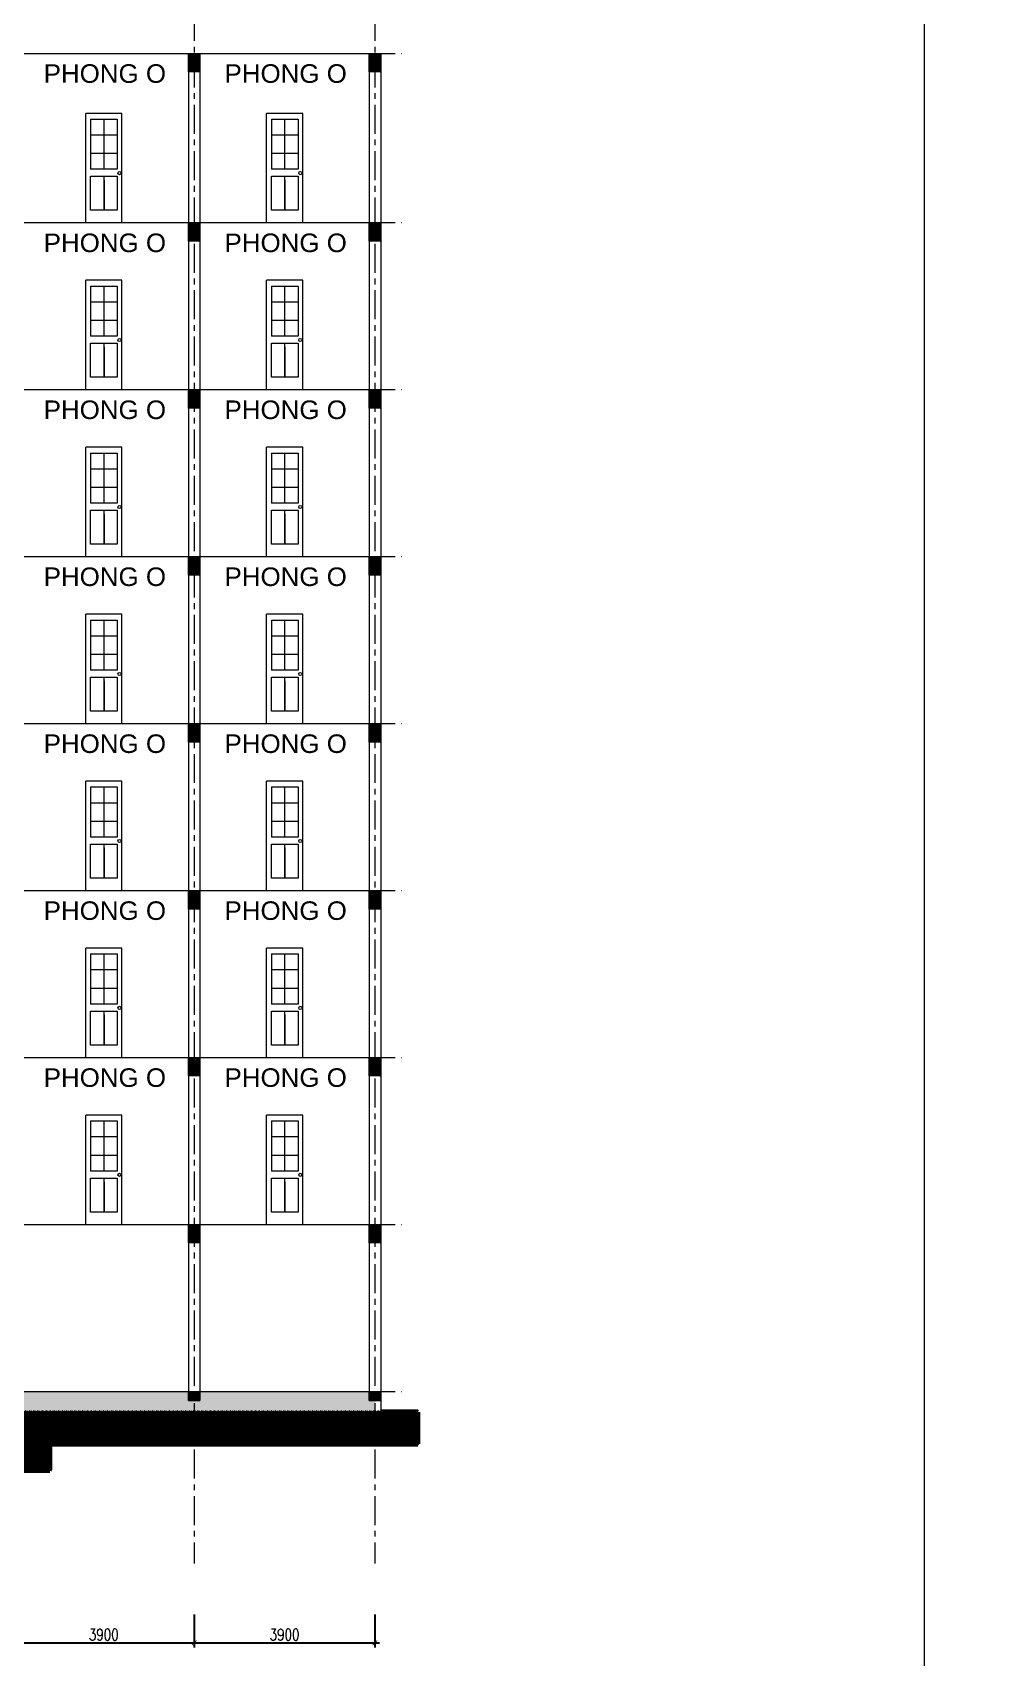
# Model space of a CAD drawing. Header units: millimetres. Extents: x 0 to 8478784, y 0 to 684185.
# Drawn here: x 4073415 to 4094337, y 427300 to 462339 of the extents above; entities that cross this region are included whole.
import ezdxf

# ---------------------------------------------------------------- set-up
doc = ezdxf.new("R2010")
doc.units = ezdxf.units.MM
doc.header["$LTSCALE"] = 5000
doc.header["$MEASUREMENT"] = 0
doc.header["$PDMODE"] = 1
doc.header["$PDSIZE"] = -2
doc.linetypes.add('CENTER', pattern=[2, 1.25, -0.25, 0.25, -0.25])
for name, color, linetype, lineweight in [('00-XM.Dim', 8, 'Continuous', 15), ('00-XMT.Axes', 22, 'CENTER', 15), ('02-XMT.Beams', 94, 'Continuous', 25), ('net thay', 7, 'Continuous', 15)]:
    doc.layers.add(name, color=color, linetype=linetype, lineweight=lineweight)
doc.styles.add('S1', font='VHARIAL.TTF', dxfattribs={"height": 200})
doc.styles.add('vnsimli 0.7', font='vnsimli.shx', dxfattribs={"width": 0.75})
doc.dimstyles.new('XMT 1-1-100', dxfattribs={"dimscale": 100, "dimtxt": 2.5, "dimasz": 1, "dimexe": 1, "dimexo": 0, "dimgap": 0.5, "dimtad": 1, "dimdec": 0, "dimzin": 0, "dimdsep": 46, "dimtxsty": 'vnsimli 0.7', "dimblk": 'ARCHTICK', "dimcen": 1.5, "dimdle": 1, "dimclrd": 8, "dimclre": 8, "dimclrt": 116, "dimadec": 0, "dimazin": 0, "dimtfac": 1, "dimtdec": 0, "dimtofl": 0, "dimtmove": 0, "dimatfit": 3, "dimfxl": 0.18, "dimtolj": 1, "dimtzin": 0, "dimarcsym": 0})

# ---------------------------------------------------------------- blocks, each defined once
blk = doc.blocks.new('_ArchTick')
at = {"color": 0, "linetype": 'ByBlock', "const_width": 0.15}
blk.add_lwpolyline([(-0.5, -0.5), (0.5, 0.5)], dxfattribs=at)
blk = doc.blocks.new('*D271')
at = {"layer": '00-XM.Dim', "color": 8, "linetype": 'Continuous', "lineweight": -2, "transparency": 16777216}
for p, q in [((4073002, 428225), (4073002, 427519)), ((4076902, 428225), (4076902, 427519)), ((4072902, 427619), (4077002, 427619))]:
    blk.add_line(p, q, dxfattribs=at)
at = {"layer": 'Defpoints', "color": 0, "linetype": 'Continuous', "lineweight": 100, "transparency": 16777216}
for p in [(4073002, 428225), (4076902, 428225), (4076902, 427619)]:
    blk.add_point(p, dxfattribs=at)
at = {"layer": '00-XM.Dim', "color": 8, "linetype": 'Continuous', "lineweight": -2, "transparency": 16777216, "xscale": 100, "yscale": 100, "zscale": 100, "rotation": 180}
blk.add_blockref('_ArchTick', (4073002, 427619), dxfattribs=at)
at = {"layer": '00-XM.Dim', "color": 8, "linetype": 'Continuous', "lineweight": -2, "transparency": 16777216, "xscale": 100, "yscale": 100, "zscale": 100}
blk.add_blockref('_ArchTick', (4076902, 427619), dxfattribs=at)
at = {"layer": '00-XM.Dim', "color": 116, "linetype": 'Continuous', "lineweight": 15, "transparency": 16777216, "insert": (4074952, 427794), "char_height": 250, "attachment_point": 5, "style": 'vnsimli 0.7'}
blk.add_mtext('\\A1;3900', dxfattribs=at)
blk = doc.blocks.new('*D272')
at = {"layer": '00-XM.Dim', "color": 8, "linetype": 'Continuous', "lineweight": -2, "transparency": 16777216}
for p, q in [((4076902, 428225), (4076902, 427519)), ((4080802, 428225), (4080802, 427519)), ((4076802, 427619), (4080902, 427619))]:
    blk.add_line(p, q, dxfattribs=at)
at = {"layer": 'Defpoints', "color": 0, "linetype": 'Continuous', "lineweight": 100, "transparency": 16777216}
for p in [(4076902, 428225), (4080802, 428225), (4080802, 427619)]:
    blk.add_point(p, dxfattribs=at)
at = {"layer": '00-XM.Dim', "color": 8, "linetype": 'Continuous', "lineweight": -2, "transparency": 16777216, "xscale": 100, "yscale": 100, "zscale": 100, "rotation": 180}
blk.add_blockref('_ArchTick', (4076902, 427619), dxfattribs=at)
at = {"layer": '00-XM.Dim', "color": 8, "linetype": 'Continuous', "lineweight": -2, "transparency": 16777216, "xscale": 100, "yscale": 100, "zscale": 100}
blk.add_blockref('_ArchTick', (4080802, 427619), dxfattribs=at)
at = {"layer": '00-XM.Dim', "color": 116, "linetype": 'Continuous', "lineweight": 15, "transparency": 16777216, "insert": (4078852, 427794), "char_height": 250, "attachment_point": 5, "style": 'vnsimli 0.7'}
blk.add_mtext('\\A1;3900', dxfattribs=at)

msp = doc.modelspace()

# ---------------------------------------------------------------- hatches: boundary and pattern name
at = {"layer": '02-XMT.Beams', "linetype": 'ByBlock', "lineweight": 15}
h = msp.add_hatch(dxfattribs=at)
h.set_pattern_fill('ANSI31', color=256, scale=100, style=0)
h.set_pattern_definition([(45, (2196220.454, 96258.525), (-8.838834765, 8.838834765), [])])
h.paths.add_polyline_path([(4076777.5, 461488.8), (4076777.5, 461888.8), (4077027.5, 461888.8), (4077027.5, 461488.8)])
h = msp.add_hatch(dxfattribs=at)
h.set_pattern_fill('ANSI31', color=256, scale=100, style=0)
h.set_pattern_definition([(45, (2200120.454, 96258.525), (-8.838834765, 8.838834765), [])])
h.paths.add_polyline_path([(4080677.5, 461488.8), (4080677.5, 461888.8), (4080927.5, 461888.8), (4080927.5, 461488.8)])
h = msp.add_hatch(dxfattribs=at)
h.set_pattern_fill('ANSI31', color=256, scale=100, style=0)
h.set_pattern_definition([(45, (2196220.454, 92608.525), (-8.838834765, 8.838834765), [])])
h.paths.add_polyline_path([(4076777.5, 457838.8), (4076777.5, 458238.8), (4077027.5, 458238.8), (4077027.5, 457838.8)])
h = msp.add_hatch(dxfattribs=at)
h.set_pattern_fill('ANSI31', color=256, scale=100, style=0)
h.set_pattern_definition([(45, (2200120.454, 92608.525), (-8.838834765, 8.838834765), [])])
h.paths.add_polyline_path([(4080677.5, 457838.8), (4080677.5, 458238.8), (4080927.5, 458238.8), (4080927.5, 457838.8)])
h = msp.add_hatch(dxfattribs=at)
h.set_pattern_fill('ANSI31', color=256, scale=100, style=0)
h.set_pattern_definition([(45, (2196220.454, 89008.525), (-8.838834765, 8.838834765), [])])
h.paths.add_polyline_path([(4076777.5, 454238.8), (4076777.5, 454638.8), (4077027.5, 454638.8), (4077027.5, 454238.8)])
h = msp.add_hatch(dxfattribs=at)
h.set_pattern_fill('ANSI31', color=256, scale=100, style=0)
h.set_pattern_definition([(45, (2200120.454, 89008.525), (-8.838834765, 8.838834765), [])])
h.paths.add_polyline_path([(4080677.5, 454238.8), (4080677.5, 454638.8), (4080927.5, 454638.8), (4080927.5, 454238.8)])
h = msp.add_hatch(dxfattribs=at)
h.set_pattern_fill('ANSI31', color=256, scale=100, style=0)
h.set_pattern_definition([(45, (2196220.454, 85408.525), (-8.838834765, 8.838834765), [])])
h.paths.add_polyline_path([(4076777.5, 450638.8), (4076777.5, 451038.8), (4077027.5, 451038.8), (4077027.5, 450638.8)])
h = msp.add_hatch(dxfattribs=at)
h.set_pattern_fill('ANSI31', color=256, scale=100, style=0)
h.set_pattern_definition([(45, (2200120.454, 85408.525), (-8.838834765, 8.838834765), [])])
h.paths.add_polyline_path([(4080677.5, 450638.8), (4080677.5, 451038.8), (4080927.5, 451038.8), (4080927.5, 450638.8)])
h = msp.add_hatch(dxfattribs=at)
h.set_pattern_fill('ANSI31', color=256, scale=100, style=0)
h.set_pattern_definition([(45, (2196220.454, 81808.525), (-8.838834765, 8.838834765), [])])
h.paths.add_polyline_path([(4076777.5, 447038.8), (4076777.5, 447438.8), (4077027.5, 447438.8), (4077027.5, 447038.8)])
h = msp.add_hatch(dxfattribs=at)
h.set_pattern_fill('ANSI31', color=256, scale=100, style=0)
h.set_pattern_definition([(45, (2200120.454, 81808.525), (-8.838834765, 8.838834765), [])])
h.paths.add_polyline_path([(4080677.5, 447038.8), (4080677.5, 447438.8), (4080927.5, 447438.8), (4080927.5, 447038.8)])
h = msp.add_hatch(dxfattribs=at)
h.set_pattern_fill('ANSI31', color=256, scale=100, style=0)
h.set_pattern_definition([(45, (2196220.454, 78208.525), (-8.838834765, 8.838834765), [])])
h.paths.add_polyline_path([(4076777.5, 443438.8), (4076777.5, 443838.8), (4077027.5, 443838.8), (4077027.5, 443438.8)])
h = msp.add_hatch(dxfattribs=at)
h.set_pattern_fill('ANSI31', color=256, scale=100, style=0)
h.set_pattern_definition([(45, (2200120.454, 78208.525), (-8.838834765, 8.838834765), [])])
h.paths.add_polyline_path([(4080677.5, 443438.8), (4080677.5, 443838.8), (4080927.5, 443838.8), (4080927.5, 443438.8)])
h = msp.add_hatch(dxfattribs=at)
h.set_pattern_fill('ANSI31', color=256, scale=100, style=0)
h.set_pattern_definition([(45, (2196220.454, 74608.525), (-8.838834765, 8.838834765), [])])
h.paths.add_polyline_path([(4076777.5, 439838.8), (4076777.5, 440238.8), (4077027.5, 440238.8), (4077027.5, 439838.8)])
h = msp.add_hatch(dxfattribs=at)
h.set_pattern_fill('ANSI31', color=256, scale=100, style=0)
h.set_pattern_definition([(45, (2200120.454, 74608.525), (-8.838834765, 8.838834765), [])])
h.paths.add_polyline_path([(4080677.5, 439838.8), (4080677.5, 440238.8), (4080927.5, 440238.8), (4080927.5, 439838.8)])
h = msp.add_hatch(dxfattribs=at)
h.set_pattern_fill('ANSI31', color=256, scale=100, style=0)
h.set_pattern_definition([(45, (2196220.454, 71008.525), (-8.838834765, 8.838834765), [])])
h.paths.add_polyline_path([(4076777.5, 436238.8), (4076777.5, 436638.8), (4077027.5, 436638.8), (4077027.5, 436238.8)])
h = msp.add_hatch(dxfattribs=at)
h.set_pattern_fill('ANSI31', color=256, scale=100, style=0)
h.set_pattern_definition([(45, (2200120.454, 71008.525), (-8.838834765, 8.838834765), [])])
h.paths.add_polyline_path([(4080677.5, 436238.8), (4080677.5, 436638.8), (4080927.5, 436638.8), (4080927.5, 436238.8)])
at = {"layer": '02-XMT.Beams', "lineweight": 100}
h = msp.add_hatch(dxfattribs=at)
h.set_pattern_fill('AR-CONC', color=256, scale=25, style=0)
h.set_pattern_definition([(50, (-46092.5, -281251), (179.3150457, -15.688034), [18.75, -206.25]), (355, (-46092.5, -281251), (-34.687833, 188.0480334), [15, -165]), (100.4514, (-46077.56, -281252.3), (144.6273454, 172.3598855), [15.9350475, -175.285528]), (46.1842, (-46092.5, -281201), (266.810262, -41.379754), [28.125, -309.375]), (96.6356, (-46070.27, -281204.45), (233.665676, 243.529468), [23.902572, -262.92825]), (351.1842, (-46092.5, -281201), (233.665486, 243.52965), [22.5, -247.5]), (21, (-46067.5, -281213.5), (149.226763, -100.6547227), [18.75, -206.25]), (326, (-46067.5, -281213.5), (60.828833, 181.287511), [15, -165]), (71.4514, (-46055.06, -281221.89), (210.055657, 80.632624), [15.9350475, -175.285528]), (37.5, (-46092.5, -281251), (3.0399638, 83.2234635), [0, -163, 0, -167.5, 0, -165.625]), (7.5, (-46092.5, -281251), (65.7673844, 98.602928), [0, -95.5, 0, -159.25, 0, -63.125]), (327.5, (-46148.25, -281251), (133.455609, -5.6387179), [0, -62.5, 0, -195, 0, -258.75]), (317.5, (-46173.25, -281251), (145.7965423, 25.0262456), [0, -81.25, 0, -129.5, 0, -183.75])])
h.paths.add_polyline_path([(4028032.5, 432838.8), (4027907.5, 432838.8), (4027907.5, 433038.8), (4024257.5, 433038.8), (4024257.5, 432838.8), (4024132.5, 432838.8), (4024132.5, 432588.8), (4028032.5, 432588.8)])
h.paths.add_polyline_path([(4031807.5, 433038.8), (4028157.5, 433038.8), (4028157.5, 432838.8), (4028032.5, 432838.8), (4028032.5, 432588.8), (4031932.5, 432588.8), (4031932.5, 432838.8), (4031807.5, 432838.8)])
h.paths.add_polyline_path([(4036732.5, 432838.8), (4036607.5, 432838.8), (4036607.5, 433038.8), (4032057.5, 433038.8), (4032057.5, 432838.8), (4031932.5, 432838.8), (4031932.5, 432588.8), (4036732.5, 432588.8)])
h.paths.add_polyline_path([(4040632.5, 432838.8), (4040507.5, 432838.8), (4040507.5, 433038.8), (4036857.5, 433038.8), (4036857.5, 432838.8), (4036732.5, 432838.8), (4036732.5, 432588.8), (4040632.5, 432588.8)])
h.paths.add_polyline_path([(4044532.5, 432838.8), (4044407.5, 432838.8), (4044407.5, 433038.8), (4040757.5, 433038.8), (4040757.5, 432838.8), (4040632.5, 432838.8), (4040632.5, 432588.8), (4044532.5, 432588.8)])
h.paths.add_polyline_path([(4048432.5, 432838.8), (4048307.5, 432838.8), (4048307.5, 433038.8), (4044657.5, 433038.8), (4044657.5, 432838.8), (4044532.5, 432838.8), (4044532.5, 432588.8), (4048432.5, 432588.8)])
h.paths.add_polyline_path([(4052207.5, 433038.8), (4048557.5, 433038.8), (4048557.5, 432838.8), (4048432.5, 432838.8), (4048432.5, 432588.8), (4052332.5, 432588.8), (4052332.5, 432838.8), (4052207.5, 432838.8)])
h.paths.add_polyline_path([(4056377.5, 433038.8), (4052727.5, 433038.8), (4052727.5, 432838.8), (4052602.5, 432838.8), (4052602.5, 432588.8), (4056502.5, 432588.8), (4056502.5, 432838.8), (4056377.5, 432838.8)])
h.paths.add_polyline_path([(4060277.5, 433038.8), (4056627.5, 433038.8), (4056627.5, 432838.8), (4056502.5, 432838.8), (4056502.5, 432588.8), (4060402.5, 432588.8), (4060402.5, 432838.8), (4060277.5, 432838.8)])
h.paths.add_polyline_path([(4064302.5, 432838.8), (4064177.5, 432838.8), (4064177.5, 433038.8), (4060527.5, 433038.8), (4060527.5, 432838.8), (4060402.5, 432838.8), (4060402.5, 432588.8), (4064302.5, 432588.8)])
h.paths.add_polyline_path([(4068077.5, 433038.8), (4064427.5, 433038.8), (4064427.5, 432838.8), (4064302.5, 432838.8), (4064302.5, 432588.8), (4068202.5, 432588.8), (4068202.5, 432838.8), (4068077.5, 432838.8)])
h.paths.add_polyline_path([(4073002.5, 432838.8), (4072877.5, 432838.8), (4072877.5, 433038.8), (4068327.5, 433038.8), (4068327.5, 432838.8), (4068202.5, 432838.8), (4068202.5, 432588.8), (4073002.5, 432588.8)])
h.paths.add_polyline_path([(4076902.5, 432838.8), (4076777.5, 432838.8), (4076777.5, 433038.8), (4073127.5, 433038.8), (4073127.5, 432838.8), (4073002.5, 432838.8), (4073002.5, 432588.8), (4076902.5, 432588.8)])
h.paths.add_polyline_path([(4080802.5, 432838.8), (4080677.5, 432838.8), (4080677.5, 433038.8), (4077027.5, 433038.8), (4077027.5, 432838.8), (4076902.5, 432838.8), (4076902.5, 432588.8), (4080802.5, 432588.8)])
at = {"layer": '02-XMT.Beams', "linetype": 'ByBlock', "lineweight": 15}
h = msp.add_hatch(dxfattribs=at)
h.set_pattern_fill('ANSI31', color=256, scale=100, style=0)
h.set_pattern_definition([(45, (2196208.208, 70276.688), (-8.838834765, 8.838834765), [])])
h.paths.add_polyline_path([(4076777.5, 432838.8), (4076777.5, 433038.8), (4077027.5, 433038.8), (4077027.5, 432838.8)])
h = msp.add_hatch(dxfattribs=at)
h.set_pattern_fill('ANSI31', color=256, scale=100, style=0)
h.set_pattern_definition([(45, (2200108.208, 70276.688), (-8.838834765, 8.838834765), [])])
h.paths.add_polyline_path([(4080677.5, 432838.8), (4080677.5, 433038.8), (4080927.5, 433038.8), (4080927.5, 432838.8)])
at = {"layer": '02-XMT.Beams', "lineweight": 100}
h = msp.add_hatch(dxfattribs=at)
h.set_pattern_fill('ANSI37', color=256, scale=500, style=0)
h.set_pattern_definition([(45, (-46092.5, -281251), (-44.1941738, 44.1941738), []), (135, (-46092.5, -281251), (-44.1941738, -44.1941738), [])])
h.paths.add_polyline_path([(4024132.5, 432588.8), (4024007.5, 432588.8), (4023214, 432588.8), (4023214, 431864.5), (4024132.5, 431864.5)])
h.paths.add_polyline_path([(4028032.5, 432588.8), (4024132.5, 432588.8), (4024132.5, 431864.5), (4028032.5, 431864.5)])
h.paths.add_polyline_path([(4031932.5, 432588.8), (4028032.5, 432588.8), (4028032.5, 431864.5), (4031543.5, 431864.5), (4031543.5, 431309), (4031932.5, 431309)])
h.paths.add_polyline_path([(4036732.5, 432588.8), (4031932.5, 432588.8), (4031932.5, 431309), (4036732.5, 431309)])
h.paths.add_polyline_path([(4040632.5, 432588.8), (4036732.5, 432588.8), (4036732.5, 431309), (4037495.5, 431309), (4037495.5, 431869.5), (4040632.5, 431869.5)])
h.paths.add_polyline_path([(4044532.5, 432588.8), (4040632.5, 432588.8), (4040632.5, 431869.5), (4044532.5, 431869.5)])
h.paths.add_polyline_path([(4048432.5, 432588.8), (4044532.5, 432588.8), (4044532.5, 431869.5), (4048432.5, 431869.5)])
h.paths.add_polyline_path([(4052332.5, 432588.8), (4048432.5, 432588.8), (4048432.5, 431869.5), (4052332.5, 431869.5)])
h.paths.add_polyline_path([(4056502.5, 432588.8), (4052602.5, 432588.8), (4052602.5, 431869.5), (4056502.5, 431869.5)])
h.paths.add_polyline_path([(4060402.5, 432588.8), (4056502.5, 432588.8), (4056502.5, 431869.5), (4060402.5, 431869.5)])
h.paths.add_polyline_path([(4064302.5, 432588.8), (4060402.5, 432588.8), (4060402.5, 431869.5), (4064302.5, 431869.5)])
h.paths.add_polyline_path([(4068202.5, 432588.8), (4064302.5, 432588.8), (4064302.5, 431869.5), (4067752.5, 431869.5), (4067752.5, 431338), (4068202.5, 431338)])
h.paths.add_polyline_path([(4073002.5, 432588.8), (4068202.5, 432588.8), (4068202.5, 431338), (4073002.5, 431338)])
h.paths.add_polyline_path([(4076902.5, 432588.8), (4073002.5, 432588.8), (4073002.5, 431338), (4073791, 431338), (4073791, 431908.5), (4076902.5, 431908.5)])
h.paths.add_polyline_path([(4080802.5, 432588.8), (4076902.5, 432588.8), (4076902.5, 431908.5), (4080802.5, 431908.5)])
h.paths.add_polyline_path([(4081724, 432589.5), (4080927.5, 432589.5), (4080927.5, 432588.8), (4080802.5, 432588.8), (4080802.5, 431908.5), (4081724, 431908.5)])

# ---------------------------------------------------------------- linework, layer by layer
at = {"layer": '00-XMT.Axes', "color": 8, "linetype": 'CENTER', "lineweight": 15, "ltscale": 0.1}
for p, q in [((4076902.5, 466781.4), (4076902.5, 429323.8)), ((4080802.5, 466781.4), (4080802.5, 429323.8)), ((4021614.5, 461888.8), (4081372.8, 461888.8)), ((4021614.5, 458238.8), (4081372.8, 458238.8)), ((4021614.5, 454638.8), (4081372.8, 454638.8)), ((4021614.5, 451038.8), (4081372.8, 451038.8)), ((4021614.5, 447438.8), (4081372.8, 447438.8)), ((4021614.5, 443838.8), (4081372.8, 443838.8)), ((4021614.5, 440238.8), (4081372.8, 440238.8)), ((4021614.5, 436638.8), (4081372.8, 436638.8)), ((4021614.5, 433038.8), (4081372.8, 433038.8))]:
    msp.add_line(p, q, dxfattribs=at)
at = {"layer": '02-XMT.Beams', "linetype": 'ByBlock', "lineweight": 15}
for p, q in [((4024007.5, 461888.8), (4080927.5, 461888.8)), ((4076777.5, 461888.8), (4076777.5, 433038.8)), ((4076777.5, 461888.8), (4077027.5, 461888.8)), ((4076777.5, 461488.8), (4076777.5, 461888.8)), ((4077027.5, 461888.8), (4077027.5, 433038.8)), ((4077027.5, 461888.8), (4077027.5, 461488.8)), ((4080677.5, 461888.8), (4080677.5, 433038.8)), ((4080677.5, 461888.8), (4080927.5, 461888.8)), ((4080677.5, 461488.8), (4080677.5, 461888.8)), ((4080927.5, 461888.8), (4080927.5, 433038.8)), ((4080927.5, 461888.8), (4080927.5, 433038.8)), ((4080927.5, 461888.8), (4080927.5, 461488.8)), ((4077027.5, 461488.8), (4076777.5, 461488.8)), ((4080927.5, 461488.8), (4080677.5, 461488.8)), ((4074562.5, 458238.8), (4074562.5, 460595.5)), ((4075342.5, 460595.5), (4074562.5, 460595.5)), ((4074667.1, 460470.6), (4075244.6, 460470.6)), ((4074667.1, 460470.6), (4074667.1, 459388.6)), ((4074959.8, 459388.6), (4074959.8, 460470.6)), ((4075244.6, 460470.6), (4075244.6, 459388.6)), ((4075342.5, 458238.8), (4075342.5, 460595.5)), ((4078462.5, 458238.8), (4078462.5, 460595.5)), ((4079242.5, 460595.5), (4078462.5, 460595.5)), ((4078567.1, 460470.6), (4079144.6, 460470.6)), ((4078567.1, 460470.6), (4078567.1, 459388.6)), ((4078859.8, 459388.6), (4078859.8, 460470.6)), ((4079144.6, 460470.6), (4079144.6, 459388.6)), ((4079242.5, 458238.8), (4079242.5, 460595.5)), ((4074667.1, 460131.4), (4075244.6, 460131.4)), ((4078567.1, 460131.4), (4079144.6, 460131.4)), ((4074667.1, 459734), (4075244.6, 459734)), ((4078567.1, 459734), (4079144.6, 459734)), ((4075244.6, 459388.6), (4074667.1, 459388.6)), ((4079144.6, 459388.6), (4078567.1, 459388.6)), ((4074667.1, 459238.3), (4075244.6, 459238.3)), ((4074667.1, 458504.9), (4074667.1, 459238.3)), ((4074959.8, 458504.9), (4074959.8, 459238.3)), ((4074959.8, 459156.1), (4074959.8, 458504.9)), ((4075244.6, 459238.3), (4075244.6, 458504.9)), ((4078567.1, 459238.3), (4079144.6, 459238.3)), ((4078567.1, 458504.9), (4078567.1, 459238.3)), ((4078859.8, 458504.9), (4078859.8, 459238.3)), ((4078859.8, 459156.1), (4078859.8, 458504.9)), ((4079144.6, 459238.3), (4079144.6, 458504.9)), ((4075244.6, 458504.9), (4074667.1, 458504.9)), ((4079144.6, 458504.9), (4078567.1, 458504.9)), ((4024007.5, 458238.8), (4080927.5, 458238.8)), ((4024007.5, 458238.8), (4080927.5, 458238.8)), ((4076777.5, 458238.8), (4077027.5, 458238.8)), ((4076777.5, 457838.8), (4076777.5, 458238.8)), ((4077027.5, 458238.8), (4077027.5, 457838.8)), ((4080677.5, 458238.8), (4080927.5, 458238.8)), ((4080677.5, 457838.8), (4080677.5, 458238.8)), ((4080927.5, 458238.8), (4080927.5, 457838.8)), ((4077027.5, 457838.8), (4076777.5, 457838.8)), ((4080927.5, 457838.8), (4080677.5, 457838.8)), ((4074562.5, 454638.8), (4074562.5, 456995.5)), ((4075342.5, 456995.5), (4074562.5, 456995.5)), ((4075342.5, 454638.8), (4075342.5, 456995.5)), ((4078462.5, 454638.8), (4078462.5, 456995.5)), ((4079242.5, 456995.5), (4078462.5, 456995.5)), ((4079242.5, 454638.8), (4079242.5, 456995.5)), ((4074667.1, 456870.6), (4075244.6, 456870.6)), ((4074667.1, 456870.6), (4074667.1, 455788.6)), ((4074959.8, 455788.6), (4074959.8, 456870.6)), ((4075244.6, 456870.6), (4075244.6, 455788.6)), ((4078567.1, 456870.6), (4079144.6, 456870.6)), ((4078567.1, 456870.6), (4078567.1, 455788.6)), ((4078859.8, 455788.6), (4078859.8, 456870.6)), ((4079144.6, 456870.6), (4079144.6, 455788.6)), ((4074667.1, 456531.4), (4075244.6, 456531.4)), ((4078567.1, 456531.4), (4079144.6, 456531.4)), ((4074667.1, 456134), (4075244.6, 456134)), ((4078567.1, 456134), (4079144.6, 456134)), ((4075244.6, 455788.6), (4074667.1, 455788.6)), ((4074667.1, 455638.3), (4075244.6, 455638.3)), ((4074667.1, 454904.9), (4074667.1, 455638.3)), ((4074959.8, 454904.9), (4074959.8, 455638.3)), ((4074959.8, 455556.1), (4074959.8, 454904.9)), ((4075244.6, 455638.3), (4075244.6, 454904.9)), ((4079144.6, 455788.6), (4078567.1, 455788.6)), ((4078567.1, 455638.3), (4079144.6, 455638.3)), ((4078567.1, 454904.9), (4078567.1, 455638.3)), ((4078859.8, 454904.9), (4078859.8, 455638.3)), ((4078859.8, 455556.1), (4078859.8, 454904.9)), ((4079144.6, 455638.3), (4079144.6, 454904.9)), ((4075244.6, 454904.9), (4074667.1, 454904.9)), ((4079144.6, 454904.9), (4078567.1, 454904.9)), ((4024007.5, 454638.8), (4080927.5, 454638.8)), ((4024007.5, 454638.8), (4080927.5, 454638.8)), ((4076777.5, 454638.8), (4077027.5, 454638.8)), ((4076777.5, 454238.8), (4076777.5, 454638.8)), ((4077027.5, 454638.8), (4077027.5, 454238.8)), ((4080677.5, 454638.8), (4080927.5, 454638.8)), ((4080677.5, 454238.8), (4080677.5, 454638.8)), ((4080927.5, 454638.8), (4080927.5, 454238.8)), ((4077027.5, 454238.8), (4076777.5, 454238.8)), ((4080927.5, 454238.8), (4080677.5, 454238.8)), ((4074562.5, 451038.8), (4074562.5, 453395.5)), ((4075342.5, 453395.5), (4074562.5, 453395.5)), ((4074667.1, 453270.6), (4075244.6, 453270.6)), ((4074667.1, 453270.6), (4074667.1, 452188.6)), ((4074959.8, 452188.6), (4074959.8, 453270.6)), ((4075244.6, 453270.6), (4075244.6, 452188.6)), ((4075342.5, 451038.8), (4075342.5, 453395.5)), ((4078462.5, 451038.8), (4078462.5, 453395.5)), ((4079242.5, 453395.5), (4078462.5, 453395.5)), ((4078567.1, 453270.6), (4079144.6, 453270.6)), ((4078567.1, 453270.6), (4078567.1, 452188.6)), ((4078859.8, 452188.6), (4078859.8, 453270.6)), ((4079144.6, 453270.6), (4079144.6, 452188.6)), ((4079242.5, 451038.8), (4079242.5, 453395.5)), ((4074667.1, 452931.4), (4075244.6, 452931.4)), ((4078567.1, 452931.4), (4079144.6, 452931.4)), ((4074667.1, 452534), (4075244.6, 452534)), ((4078567.1, 452534), (4079144.6, 452534)), ((4075244.6, 452188.6), (4074667.1, 452188.6)), ((4074667.1, 452038.3), (4075244.6, 452038.3)), ((4074667.1, 451304.9), (4074667.1, 452038.3)), ((4074959.8, 451304.9), (4074959.8, 452038.3)), ((4075244.6, 452038.3), (4075244.6, 451304.9)), ((4079144.6, 452188.6), (4078567.1, 452188.6)), ((4078567.1, 452038.3), (4079144.6, 452038.3)), ((4078567.1, 451304.9), (4078567.1, 452038.3)), ((4078859.8, 451304.9), (4078859.8, 452038.3)), ((4079144.6, 452038.3), (4079144.6, 451304.9)), ((4074959.8, 451956.1), (4074959.8, 451304.9)), ((4078859.8, 451956.1), (4078859.8, 451304.9)), ((4075244.6, 451304.9), (4074667.1, 451304.9)), ((4079144.6, 451304.9), (4078567.1, 451304.9)), ((4024007.5, 451038.8), (4080927.5, 451038.8)), ((4024007.5, 451038.8), (4080927.5, 451038.8)), ((4076777.5, 451038.8), (4077027.5, 451038.8)), ((4076777.5, 450638.8), (4076777.5, 451038.8)), ((4077027.5, 451038.8), (4077027.5, 450638.8)), ((4080677.5, 451038.8), (4080927.5, 451038.8)), ((4080677.5, 450638.8), (4080677.5, 451038.8)), ((4080927.5, 451038.8), (4080927.5, 450638.8)), ((4077027.5, 450638.8), (4076777.5, 450638.8)), ((4080927.5, 450638.8), (4080677.5, 450638.8)), ((4074562.5, 447438.8), (4074562.5, 449795.5)), ((4075342.5, 449795.5), (4074562.5, 449795.5)), ((4074667.1, 449670.6), (4075244.6, 449670.6)), ((4074667.1, 449670.6), (4074667.1, 448588.6)), ((4074959.8, 448588.6), (4074959.8, 449670.6)), ((4075244.6, 449670.6), (4075244.6, 448588.6)), ((4075342.5, 447438.8), (4075342.5, 449795.5)), ((4078462.5, 447438.8), (4078462.5, 449795.5)), ((4079242.5, 449795.5), (4078462.5, 449795.5)), ((4078567.1, 449670.6), (4079144.6, 449670.6)), ((4078567.1, 449670.6), (4078567.1, 448588.6)), ((4078859.8, 448588.6), (4078859.8, 449670.6)), ((4079144.6, 449670.6), (4079144.6, 448588.6)), ((4079242.5, 447438.8), (4079242.5, 449795.5)), ((4074667.1, 449331.4), (4075244.6, 449331.4)), ((4078567.1, 449331.4), (4079144.6, 449331.4)), ((4074667.1, 448934), (4075244.6, 448934)), ((4078567.1, 448934), (4079144.6, 448934)), ((4075244.6, 448588.6), (4074667.1, 448588.6)), ((4079144.6, 448588.6), (4078567.1, 448588.6)), ((4074667.1, 448438.3), (4075244.6, 448438.3)), ((4074667.1, 447704.9), (4074667.1, 448438.3)), ((4074959.8, 447704.9), (4074959.8, 448438.3)), ((4074959.8, 448356.1), (4074959.8, 447704.9)), ((4075244.6, 448438.3), (4075244.6, 447704.9)), ((4078567.1, 448438.3), (4079144.6, 448438.3)), ((4078567.1, 447704.9), (4078567.1, 448438.3)), ((4078859.8, 447704.9), (4078859.8, 448438.3)), ((4078859.8, 448356.1), (4078859.8, 447704.9)), ((4079144.6, 448438.3), (4079144.6, 447704.9)), ((4075244.6, 447704.9), (4074667.1, 447704.9)), ((4079144.6, 447704.9), (4078567.1, 447704.9)), ((4024007.5, 447438.8), (4080927.5, 447438.8)), ((4024007.5, 447438.8), (4080927.5, 447438.8)), ((4076777.5, 447438.8), (4077027.5, 447438.8)), ((4076777.5, 447038.8), (4076777.5, 447438.8)), ((4077027.5, 447438.8), (4077027.5, 447038.8)), ((4080677.5, 447438.8), (4080927.5, 447438.8)), ((4080677.5, 447038.8), (4080677.5, 447438.8)), ((4080927.5, 447438.8), (4080927.5, 447038.8)), ((4077027.5, 447038.8), (4076777.5, 447038.8)), ((4080927.5, 447038.8), (4080677.5, 447038.8)), ((4074562.5, 443838.8), (4074562.5, 446195.5)), ((4075342.5, 446195.5), (4074562.5, 446195.5)), ((4074667.1, 446070.6), (4075244.6, 446070.6)), ((4074667.1, 446070.6), (4074667.1, 444988.6)), ((4074959.8, 444988.6), (4074959.8, 446070.6)), ((4075244.6, 446070.6), (4075244.6, 444988.6)), ((4075342.5, 443838.8), (4075342.5, 446195.5)), ((4078462.5, 443838.8), (4078462.5, 446195.5)), ((4079242.5, 446195.5), (4078462.5, 446195.5)), ((4078567.1, 446070.6), (4079144.6, 446070.6)), ((4078567.1, 446070.6), (4078567.1, 444988.6)), ((4078859.8, 444988.6), (4078859.8, 446070.6)), ((4079144.6, 446070.6), (4079144.6, 444988.6)), ((4079242.5, 443838.8), (4079242.5, 446195.5)), ((4074667.1, 445731.4), (4075244.6, 445731.4)), ((4078567.1, 445731.4), (4079144.6, 445731.4)), ((4074667.1, 445334), (4075244.6, 445334)), ((4078567.1, 445334), (4079144.6, 445334)), ((4075244.6, 444988.6), (4074667.1, 444988.6)), ((4074667.1, 444838.3), (4075244.6, 444838.3)), ((4074667.1, 444104.9), (4074667.1, 444838.3)), ((4074959.8, 444104.9), (4074959.8, 444838.3)), ((4074959.8, 444756.1), (4074959.8, 444104.9)), ((4075244.6, 444838.3), (4075244.6, 444104.9)), ((4079144.6, 444988.6), (4078567.1, 444988.6)), ((4078567.1, 444838.3), (4079144.6, 444838.3)), ((4078567.1, 444104.9), (4078567.1, 444838.3)), ((4078859.8, 444104.9), (4078859.8, 444838.3)), ((4078859.8, 444756.1), (4078859.8, 444104.9)), ((4079144.6, 444838.3), (4079144.6, 444104.9)), ((4075244.6, 444104.9), (4074667.1, 444104.9)), ((4079144.6, 444104.9), (4078567.1, 444104.9)), ((4024007.5, 443838.8), (4080927.5, 443838.8)), ((4024007.5, 443838.8), (4080927.5, 443838.8)), ((4076777.5, 443838.8), (4077027.5, 443838.8)), ((4076777.5, 443438.8), (4076777.5, 443838.8)), ((4077027.5, 443838.8), (4077027.5, 443438.8)), ((4080677.5, 443838.8), (4080927.5, 443838.8)), ((4080677.5, 443438.8), (4080677.5, 443838.8)), ((4080927.5, 443838.8), (4080927.5, 443438.8)), ((4077027.5, 443438.8), (4076777.5, 443438.8)), ((4080927.5, 443438.8), (4080677.5, 443438.8)), ((4074562.5, 440238.8), (4074562.5, 442595.5)), ((4075342.5, 442595.5), (4074562.5, 442595.5)), ((4075342.5, 440238.8), (4075342.5, 442595.5)), ((4078462.5, 440238.8), (4078462.5, 442595.5)), ((4079242.5, 442595.5), (4078462.5, 442595.5)), ((4079242.5, 440238.8), (4079242.5, 442595.5)), ((4074667.1, 442470.6), (4075244.6, 442470.6)), ((4074667.1, 442470.6), (4074667.1, 441388.6)), ((4074959.8, 441388.6), (4074959.8, 442470.6)), ((4075244.6, 442470.6), (4075244.6, 441388.6)), ((4078567.1, 442470.6), (4079144.6, 442470.6)), ((4078567.1, 442470.6), (4078567.1, 441388.6)), ((4078859.8, 441388.6), (4078859.8, 442470.6)), ((4079144.6, 442470.6), (4079144.6, 441388.6)), ((4074667.1, 442131.4), (4075244.6, 442131.4)), ((4078567.1, 442131.4), (4079144.6, 442131.4)), ((4074667.1, 441734), (4075244.6, 441734)), ((4078567.1, 441734), (4079144.6, 441734)), ((4075244.6, 441388.6), (4074667.1, 441388.6)), ((4074667.1, 441238.3), (4075244.6, 441238.3)), ((4074667.1, 440504.9), (4074667.1, 441238.3)), ((4074959.8, 440504.9), (4074959.8, 441238.3)), ((4074959.8, 441156.1), (4074959.8, 440504.9)), ((4075244.6, 441238.3), (4075244.6, 440504.9)), ((4079144.6, 441388.6), (4078567.1, 441388.6)), ((4078567.1, 441238.3), (4079144.6, 441238.3)), ((4078567.1, 440504.9), (4078567.1, 441238.3)), ((4078859.8, 440504.9), (4078859.8, 441238.3)), ((4078859.8, 441156.1), (4078859.8, 440504.9)), ((4079144.6, 441238.3), (4079144.6, 440504.9)), ((4075244.6, 440504.9), (4074667.1, 440504.9)), ((4079144.6, 440504.9), (4078567.1, 440504.9)), ((4024007.5, 440238.8), (4080927.5, 440238.8)), ((4024007.5, 440238.8), (4080927.5, 440238.8)), ((4076777.5, 440238.8), (4077027.5, 440238.8)), ((4076777.5, 439838.8), (4076777.5, 440238.8)), ((4077027.5, 440238.8), (4077027.5, 439838.8)), ((4080677.5, 440238.8), (4080927.5, 440238.8)), ((4080677.5, 439838.8), (4080677.5, 440238.8)), ((4080927.5, 440238.8), (4080927.5, 439838.8)), ((4077027.5, 439838.8), (4076777.5, 439838.8)), ((4080927.5, 439838.8), (4080677.5, 439838.8)), ((4074562.5, 436638.8), (4074562.5, 438995.5)), ((4075342.5, 438995.5), (4074562.5, 438995.5)), ((4074667.1, 438870.6), (4075244.6, 438870.6)), ((4074667.1, 438870.6), (4074667.1, 437788.6)), ((4074959.8, 437788.6), (4074959.8, 438870.6)), ((4075244.6, 438870.6), (4075244.6, 437788.6)), ((4075342.5, 436638.8), (4075342.5, 438995.5)), ((4078462.5, 436638.8), (4078462.5, 438995.5)), ((4079242.5, 438995.5), (4078462.5, 438995.5)), ((4078567.1, 438870.6), (4079144.6, 438870.6)), ((4078567.1, 438870.6), (4078567.1, 437788.6)), ((4078859.8, 437788.6), (4078859.8, 438870.6)), ((4079144.6, 438870.6), (4079144.6, 437788.6)), ((4079242.5, 436638.8), (4079242.5, 438995.5)), ((4074667.1, 438531.4), (4075244.6, 438531.4)), ((4078567.1, 438531.4), (4079144.6, 438531.4)), ((4074667.1, 438134), (4075244.6, 438134)), ((4078567.1, 438134), (4079144.6, 438134)), ((4075244.6, 437788.6), (4074667.1, 437788.6)), ((4074667.1, 437638.3), (4075244.6, 437638.3)), ((4074667.1, 436904.9), (4074667.1, 437638.3)), ((4074959.8, 436904.9), (4074959.8, 437638.3)), ((4075244.6, 437638.3), (4075244.6, 436904.9)), ((4079144.6, 437788.6), (4078567.1, 437788.6)), ((4078567.1, 437638.3), (4079144.6, 437638.3)), ((4078567.1, 436904.9), (4078567.1, 437638.3)), ((4078859.8, 436904.9), (4078859.8, 437638.3)), ((4079144.6, 437638.3), (4079144.6, 436904.9)), ((4074959.8, 437556.1), (4074959.8, 436904.9)), ((4078859.8, 437556.1), (4078859.8, 436904.9)), ((4024007.5, 436638.8), (4080927.5, 436638.8)), ((4024007.5, 436638.8), (4080927.5, 436638.8)), ((4075244.6, 436904.9), (4074667.1, 436904.9)), ((4076777.5, 436638.8), (4077027.5, 436638.8)), ((4076777.5, 436238.8), (4076777.5, 436638.8)), ((4077027.5, 436638.8), (4077027.5, 436238.8)), ((4079144.6, 436904.9), (4078567.1, 436904.9)), ((4080677.5, 436638.8), (4080927.5, 436638.8)), ((4080677.5, 436238.8), (4080677.5, 436638.8)), ((4080927.5, 436638.8), (4080927.5, 436238.8)), ((4077027.5, 436238.8), (4076777.5, 436238.8)), ((4080927.5, 436238.8), (4080677.5, 436238.8)), ((4024007.5, 433038.8), (4080927.5, 433038.8)), ((4024007.5, 433038.8), (4080927.5, 433038.8)), ((4076777.5, 433038.8), (4077027.5, 433038.8)), ((4076777.5, 432838.8), (4076777.5, 433038.8)), ((4077027.5, 432838.8), (4076777.5, 432838.8)), ((4076777.5, 432838.8), (4077027.5, 432838.8)), ((4077027.5, 433038.8), (4077027.5, 432838.8)), ((4080677.5, 433038.8), (4080927.5, 433038.8)), ((4080677.5, 432838.8), (4080677.5, 433038.8)), ((4080927.5, 432838.8), (4080677.5, 432838.8)), ((4080677.5, 432838.8), (4080927.5, 432838.8)), ((4080927.5, 433038.8), (4080927.5, 432588.8)), ((4080927.5, 433038.8), (4080927.5, 432838.8)), ((4080927.5, 432588.8), (4024007.5, 432588.8))]:
    msp.add_line(p, q, dxfattribs=at)
at = {"layer": '02-XMT.Beams', "lineweight": 100}
for p, q in [((4081724, 432589.5), (4080927.5, 432589.5)), ((4081724, 431908.5), (4081724, 432589.5)), ((4073791, 431338), (4073791, 431908.5)), ((4073791, 431908.5), (4081724, 431908.5)), ((4067752.5, 431338), (4073791, 431338))]:
    msp.add_line(p, q, dxfattribs=at)
at = {"layer": '02-XMT.Beams', "linetype": 'ByBlock', "lineweight": 15}
msp.add_lwpolyline([(4008544, 476124), (4092644, 476124), (4092644, 416724), (4008544, 416724)], close=True, dxfattribs=at)
for centre in [(4075291.9, 459307), (4079191.9, 459307), (4075291.9, 455707), (4079191.9, 455707), (4075291.9, 452107), (4079191.9, 452107), (4075291.9, 448507), (4079191.9, 448507), (4075291.9, 444907), (4079191.9, 444907), (4075291.9, 441307), (4079191.9, 441307), (4075291.9, 437707), (4079191.9, 437707)]:
    msp.add_circle(centre, 33.9, dxfattribs=at)
at = {"layer": 'net thay', "linetype": 'CENTER', "lineweight": 15}
msp.add_circle((3911642, 421190.5), 262994, dxfattribs=at)

# ---------------------------------------------------------------- texts
at = {"layer": '02-XMT.Beams', "linetype": 'ByBlock', "lineweight": 15, "char_height": 400, "width": 2682.412, "attachment_point": 1, "style": 'S1'}
for insert in [(4073657, 461653.9), (4077557, 461653.9), (4073657, 458003.9), (4077557, 458003.9), (4073657, 454403.9), (4077557, 454403.9), (4073657, 450803.9), (4077557, 450803.9), (4073657, 447203.9), (4077557, 447203.9), (4073657, 443603.9), (4077557, 443603.9), (4073657, 440003.9), (4077557, 440003.9)]:
    msp.add_mtext('phong o', dxfattribs=dict(at, insert=insert))

# ---------------------------------------------------------------- dimensions: what is measured, and where the dimension line sits
at = {"layer": '00-XM.Dim', "linetype": 'Continuous', "lineweight": 15}
for base, p1, p2, picture, middle in [((4076902.5, 427619.3), (4073002.5, 428225.4), (4076902.5, 428225.4), '*D271', (4074952.5, 427794.3)), ((4080802.5, 427619.3), (4076902.5, 428225.4), (4080802.5, 428225.4), '*D272', (4078852.5, 427794.3))]:
    dim = msp.add_linear_dim(base=base, p1=p1, p2=p2, dimstyle='XMT 1-1-100', dxfattribs=at)
    dim.commit()
    dim.dimension.update_dxf_attribs({"geometry": picture, "text_midpoint": middle})

doc.saveas('drawing.dxf')
